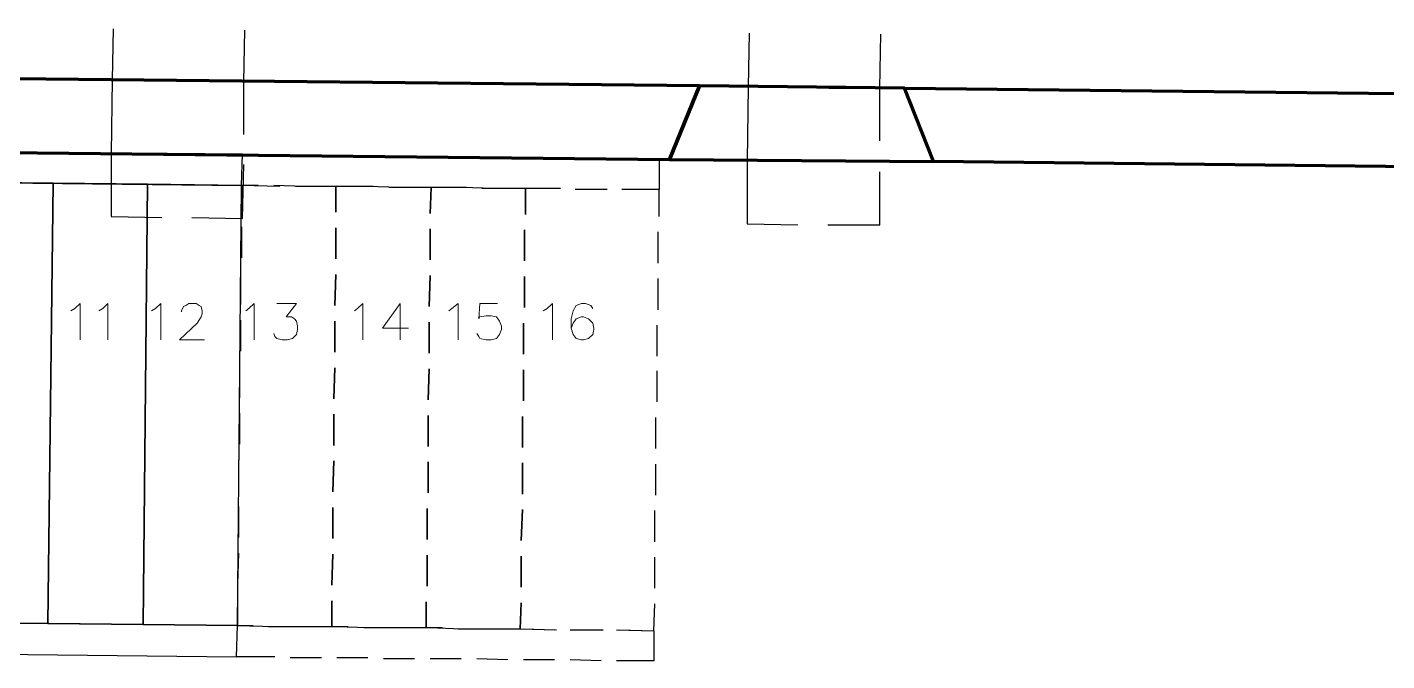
# Model space of a CAD drawing. Header units: millimetres. Extents: x 0 to 673989, y 0 to 383369.
# Drawn here: x 256783 to 259561, y 183915 to 185210 of the extents above; entities that cross this region are included whole.
import ezdxf

# ---------------------------------------------------------------- set-up
doc = ezdxf.new("R2010")
doc.units = ezdxf.units.MM
doc.header["$LTSCALE"] = 500
doc.layers.add('niewidoczne', color=6, linetype='Continuous')
doc.layers.add('schody', color=7, linetype='Continuous')
doc.layers.add('przekrój', color=140, linetype='Continuous', lineweight=80)

msp = doc.modelspace()

# ---------------------------------------------------------------- linework, layer by layer
at = {"layer": 'niewidoczne', "lineweight": 25}
for points in [[(256958.6, 185206.3), (256956.5, 185102.5), (257060.2, 185100.4), (256956.5, 185102.5), (256954.4, 184952.3), (256954.4, 184823.1), (257058.1, 184821)], [(257225.3, 184990.4), (257225.3, 185098.3), (257121.6, 185100.4), (257225.3, 185098.3), (257227.4, 185204.1)], [(258258.3, 185197.8), (258256.2, 185087.7), (258359.9, 185087.7), (258256.2, 185087.7), (258254.1, 184937.4), (258254.1, 184808.3), (258357.8, 184806.2)], [(258525, 184977.7), (258525, 185085.6), (258421.3, 185085.6), (258525, 185085.6), (258527.1, 185195.7)], [(257119.5, 184821), (257223.2, 184818.9), (257225.3, 184929)], [(258419.2, 184806.2), (258525, 184806.2), (258525, 184914.2)]]:
    msp.add_lwpolyline(points, dxfattribs=at)
at = {"layer": 'przekrój'}
msp.add_lwpolyline([(260931.7, 184909.9), (260912.7, 184909.9), (258635.1, 184935.3), (258575.8, 185085.6), (260914.8, 185060.2), (261048.1, 192297.3), (251978, 192324.8), (251918.7, 188775.1), (251770.5, 188925.4), (251831.9, 192475.1), (251851, 192475.1)], dxfattribs=at)
for points in [[(256285.5, 185108.9), (256285.5, 184958.6), (258095.3, 184939.6), (258156.7, 185089.8)], [(258156.7, 185089.8), (258095.3, 184939.6), (258635.1, 184935.3), (258575.8, 185085.6)]]:
    msp.add_lwpolyline(points, close=True, dxfattribs=at)
at = {"layer": 'schody', "lineweight": 25}
for points in [[(256065.4, 184960.7), (256063.2, 184899.3), (257221.1, 184886.6), (257223.2, 184950.1)], [(256835.8, 184890.9), (256643.2, 184893), (256632.6, 183993.4), (256825.3, 183991.3)], [(257028.5, 184888.8), (256835.8, 184890.9), (256825.3, 183991.3), (257020, 183989.1)], [(257413.7, 184799.9), (257413.7, 184736.3)], [(257606.3, 184797.7), (257606.3, 184734.2)], [(257799, 184795.6), (257799, 184732.1)], [(257413.7, 184704.6), (257411.6, 184641.1)], [(257606.3, 184702.5), (257604.2, 184639)], [(257799, 184700.4), (257799, 184636.9)], [(257411.6, 184609.3), (257411.6, 184545.8)], [(257604.2, 184607.2), (257604.2, 184543.7)], [(257796.8, 184605.1), (257796.8, 184541.6)], [(257411.6, 184514.1), (257409.5, 184450.6)], [(257604.2, 184512), (257602.1, 184448.5)], [(257796.8, 184509.9), (257796.8, 184446.4)], [(257409.5, 184418.8), (257409.5, 184355.3)], [(257602.1, 184416.7), (257602.1, 184353.2)], [(257794.7, 184414.6), (257794.7, 184351.1)], [(257409.5, 184323.6), (257407.4, 184260.1)], [(257602.1, 184321.5), (257602.1, 184258)], [(257794.7, 184319.4), (257794.7, 184255.9)], [(257407.4, 184228.3), (257407.4, 184164.8)], [(257600, 184226.2), (257600, 184162.7)], [(257794.7, 184224.1), (257792.6, 184160.6)], [(257407.4, 184133.1), (257405.2, 184069.6)], [(257600, 184131), (257600, 184067.5)], [(257792.6, 184128.8), (257792.6, 184065.3)], [(256054.8, 183999.7), (256052.7, 183936.2), (257210.5, 183923.5), (257212.6, 183987)]]:
    msp.add_lwpolyline(points, close=True, dxfattribs=at)
for points in [[(257299.4, 184884.5), (257221.1, 184886.6), (257223.2, 184950.1), (257299.4, 184948)], [(257331.2, 184948), (257394.7, 184948)], [(257426.4, 184948), (257489.9, 184945.9)], [(257521.7, 184945.9), (257585.2, 184945.9)], [(257616.9, 184945.9), (257680.4, 184943.8)], [(257712.2, 184943.8), (257775.7, 184943.8)], [(257807.4, 184943.8), (257870.9, 184941.7)], [(257902.7, 184941.7), (257966.2, 184941.7)], [(257997.9, 184941.7), (258074.1, 184939.6), (258074.1, 184878.2), (257997.9, 184878.2)], [(257255, 184886.6), (257221.1, 184886.6), (257028.5, 184888.8), (257020, 183989.1), (257212.6, 183987), (257221.1, 184886.6), (257221.1, 184833.7)], [(257350.2, 184884.5), (257286.7, 184886.6)], [(257394.7, 184884.5), (257331.2, 184884.5)], [(257447.6, 184884.5), (257413.7, 184884.5), (257413.7, 184831.6), (257413.7, 184884.5), (257382, 184884.5)], [(257489.9, 184884.5), (257426.4, 184884.5)], [(257542.8, 184882.4), (257479.3, 184884.5)], [(257585.2, 184882.4), (257521.7, 184882.4)], [(257640.2, 184882.4), (257608.5, 184882.4), (257606.3, 184829.5), (257608.5, 184882.4), (257574.6, 184882.4)], [(257680.4, 184882.4), (257616.9, 184882.4)], [(257735.5, 184880.3), (257672, 184882.4)], [(257775.7, 184880.3), (257712.2, 184880.3)], [(257873, 184880.3), (257801.1, 184880.3), (257801.1, 184827.4), (257801.1, 184880.3), (257767.2, 184880.3)], [(257870.9, 184880.3), (257807.4, 184880.3)], [(257966.2, 184878.2), (257902.7, 184878.2)], [(257968.3, 184878.2), (257904.8, 184878.2)], [(258074.1, 184823.1), (258074.1, 184878.2), (258069.9, 184878.2), (258000, 184878.2)], [(257221.1, 184802), (257221.1, 184738.5)], [(258072, 184727.9), (258072, 184791.4)], [(257219, 184706.7), (257219, 184643.2)], [(258072, 184632.6), (258072, 184696.1)], [(257219, 184611.5), (257219, 184548)], [(258069.9, 184537.4), (258069.9, 184600.9)], [(257216.9, 184516.2), (257216.9, 184452.7)], [(258069.9, 184444.2), (258069.9, 184507.7)], [(257216.9, 184421), (257216.9, 184357.5)], [(258067.8, 184349), (258067.8, 184412.5)], [(257214.7, 184325.7), (257214.7, 184262.2)], [(258067.8, 184253.7), (258067.8, 184317.2)], [(257214.7, 184230.5), (257214.7, 184166.9)], [(258065.7, 184158.5), (258065.7, 184222)], [(257214.7, 184135.2), (257212.6, 184071.7)], [(258065.7, 184063.2), (258065.7, 184126.7)], [(257212.6, 184039.9), (257212.6, 183987), (257244.4, 183987)], [(257371.4, 183984.9), (257405.2, 183984.9), (257405.2, 184037.8), (257405.2, 183984.9), (257439.1, 183984.9)], [(257566.1, 183982.8), (257597.9, 183982.8), (257597.9, 184035.7), (257597.9, 183982.8), (257631.7, 183982.8)], [(257758.7, 183980.7), (257790.5, 183980.7), (257792.6, 184033.6), (257790.5, 183980.7), (257864.6, 183978.6)], [(257991.6, 183978.6), (258063.5, 183976.4), (258065.7, 184031.5)], [(257288.8, 183923.5), (257210.5, 183923.5), (257212.6, 183987), (257288.8, 183984.9)], [(257276.1, 183984.9), (257339.6, 183984.9)], [(257320.6, 183984.9), (257384.1, 183984.9)], [(257415.8, 183984.9), (257479.3, 183982.8)], [(257470.9, 183982.8), (257534.4, 183982.8)], [(257511.1, 183982.8), (257574.6, 183982.8)], [(257606.3, 183982.8), (257669.8, 183980.7)], [(257663.5, 183980.7), (257727, 183980.7)], [(257701.6, 183980.7), (257765.1, 183980.7)], [(257796.8, 183980.7), (257860.3, 183978.6)], [(257892.1, 183978.6), (257955.6, 183978.6)], [(257896.3, 183978.6), (257959.8, 183978.6)], [(257987.3, 183978.6), (258063.5, 183976.4), (258063.5, 183915.1), (257987.3, 183915.1)], [(257384.1, 183921.4), (257320.6, 183921.4)], [(257479.3, 183921.4), (257415.8, 183921.4)], [(257574.6, 183919.3), (257511.1, 183919.3)], [(257669.8, 183919.3), (257606.3, 183919.3)], [(257765.1, 183917.2), (257701.6, 183919.3)], [(257860.3, 183917.2), (257796.8, 183917.2)], [(257955.6, 183915.1), (257892.1, 183917.2)]]:
    msp.add_lwpolyline(points, dxfattribs=at)
at = {"layer": 'schody', "lineweight": 18}
for points in [[(256871.8, 184630.5), (256880.3, 184634.7), (256890.9, 184645.3), (256890.9, 184571.2)], [(256929, 184630.5), (256937.4, 184634.7), (256948, 184645.3), (256948, 184571.2)], [(257036.9, 184630.5), (257045.4, 184634.7), (257056, 184645.3), (257056, 184571.2)], [(257098.3, 184628.4), (257098.3, 184630.5), (257102.6, 184639), (257106.8, 184641.1), (257113.1, 184645.3), (257128, 184645.3), (257134.3, 184641.1), (257138.5, 184639), (257140.7, 184630.5), (257140.7, 184624.2), (257138.5, 184617.8), (257130.1, 184605.1), (257094.1, 184571.2), (257144.9, 184571.2)], [(257229.6, 184630.5), (257235.9, 184634.7), (257246.5, 184645.3), (257246.5, 184571.2)], [(257293.1, 184645.3), (257333.3, 184645.3), (257312.1, 184617.8), (257322.7, 184617.8), (257329, 184613.6), (257333.3, 184609.3), (257335.4, 184598.8), (257335.4, 184592.4), (257333.3, 184581.8), (257324.8, 184573.4), (257314.2, 184571.2), (257303.6, 184571.2), (257293.1, 184573.4), (257288.8, 184577.6), (257286.7, 184583.9)], [(257451.8, 184630.5), (257458.2, 184634.7), (257468.7, 184645.3), (257468.7, 184571.2)], [(257544.9, 184571.2), (257544.9, 184645.3), (257509, 184594.5), (257561.9, 184594.5)], [(257644.4, 184630.5), (257650.8, 184634.7), (257663.5, 184645.3), (257663.5, 184571.2)], [(257743.9, 184645.3), (257707.9, 184645.3), (257705.8, 184613.6), (257707.9, 184617.8), (257720.6, 184619.9), (257731.2, 184619.9), (257741.8, 184617.8), (257748.2, 184609.3), (257752.4, 184598.8), (257752.4, 184592.4), (257748.2, 184581.8), (257741.8, 184573.4), (257731.2, 184571.2), (257720.6, 184571.2), (257707.9, 184573.4), (257705.8, 184577.6), (257701.6, 184583.9)], [(257837.1, 184630.5), (257845.5, 184634.7), (257856.1, 184645.3), (257856.1, 184571.2)], [(257938.7, 184634.7), (257934.4, 184641.1), (257923.8, 184645.3), (257915.4, 184645.3), (257904.8, 184641.1), (257898.4, 184630.5), (257894.2, 184613.6), (257894.2, 184594.5), (257898.4, 184581.8), (257904.8, 184573.4), (257915.4, 184571.2), (257919.6, 184571.2), (257930.2, 184573.4), (257938.7, 184581.8), (257940.8, 184592.4), (257940.8, 184594.5), (257938.7, 184605.1), (257930.2, 184613.6), (257919.6, 184617.8), (257915.4, 184617.8), (257904.8, 184613.6), (257898.4, 184605.1), (257894.2, 184594.5)]]:
    msp.add_lwpolyline(points, dxfattribs=at)

doc.saveas('drawing.dxf')
